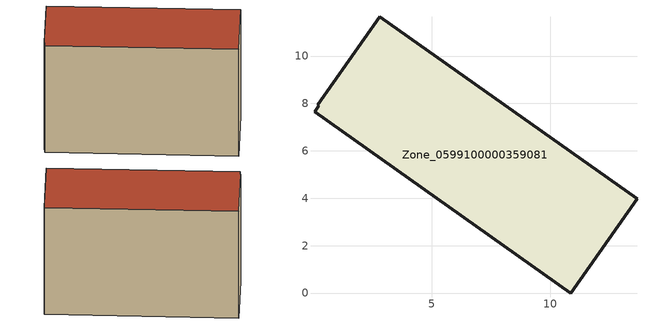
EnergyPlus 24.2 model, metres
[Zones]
Zone_0599100000359081
 floor ground (C_G): 13.66,3.97 10.86,0 0.05,7.64 0.24,7.91 0.19,7.95 2.81,11.65 z3.69
 wall outside (C_F): 13.66,3.97 2.81,11.65 0.19,7.95 0.24,7.91 0.05,7.64 10.86,0 13.66,3.97 z3.69:12.46
 roof outside (C_R): 10.86,0 13.66,3.97 2.81,11.65 0.19,7.95 0.24,7.91 0.05,7.64 z12.46
[BUILDING]
Pand.0599100000359081: North Axis=0; Terrain=City; Loads Convergence Tolerance Value=0.04; Temperature Convergence Tolerance Value=0.4; Solar Distribution=FullExterior; Maximum Number of Warmup Days=25; Minimum Number of Warmup Days=1
[Site:Location]
Rotterdam.The.Hague.AP_ZH_NLD Design_Conditions: Latitude=51.96; Longitude=4.45; Time Zone=1; Elevation=-4.5
[SITE:GROUNDTEMPERATURE:BUILDINGSURFACE]
18, 18, 18, 18, 18, 18, 18, 18, 18, 18, 18, 18
[MATERIAL] Thermal Absorptance=0.9; Solar Absorptance=0.7; Visible Absorptance=0.7
Name | Roughness | Thickness | Conductivity | Density | Specific Heat
G.TI.1992-2005 | MediumSmooth | 0.15 | 0.06 | 540 | 1210
F.TI.1992-2005 | Rough | 0.3 | 0.12 | 1920 | 840
R.TI.1992-2005 | MediumRough | 0.2 | 0.08 | 1500 | 1000
[CONSTRUCTION]
C_G: G.TI.1992-2005
C_F: F.TI.1992-2005
C_R: R.TI.1992-2005
[ZONE]
Zone_0599100000359081: Type=1; Multiplier=1; Ceiling Height=Autocalculate; Volume=Autocalculate; Floor Area=autocalculate; Part of Total Floor Area=Yes
[ZONEINFILTRATION:DESIGNFLOWRATE]
Infil_Zone_0599100000359081: Zone or ZoneList or Space or SpaceList=Zone_0599100000359081; Schedule=AlwaysOn; Design Flow Rate Calculation Method=Flow/Area; Flow Rate per Floor Area=0.0015; Constant Term Coefficient=1; Temperature Term Coefficient=0; Velocity Term Coefficient=0; Velocity Squared Term Coefficient=0
[HVACTEMPLATE:ZONE:IDEALLOADSAIRSYSTEM]
Zone_0599100000359081: Maximum Heating Supply Air Temperature=50; Minimum Cooling Supply Air Temperature=13; Maximum Heating Supply Air Humidity Ratio=0.0156; Minimum Cooling Supply Air Humidity Ratio=0.0077; Heating Limit=NoLimit; Cooling Limit=NoLimit; Dehumidification Control Type=ConstantSensibleHeatRatio; Cooling Sensible Heat Ratio=0.7; Dehumidification Setpoint=60; Humidification Control Type=None; Humidification Setpoint=30; Outdoor Air Method=None; Outdoor Air Flow Rate per Person=0.00944; Outdoor Air Flow Rate per Zone Floor Area=0; Outdoor Air Flow Rate per Zone=0; Demand Controlled Ventilation Type=None; Outdoor Air Economizer Type=NoEconomizer; Heat Recovery Type=None; Sensible Heat Recovery Effectiveness=0.7; Latent Heat Recovery Effectiveness=0.65
[ZONECONTROL:THERMOSTAT]
ThermostatControl_Zone_0599100000359081: Zone or ZoneList=Zone_0599100000359081; Control Type Schedule=DualSetpointControlType; Control 1=Thermostat_Zone_0599100000359081; Temperature Difference Between Cutout And Setpoint=0
[THERMOSTATSETPOINT:DUALSETPOINT]
Thermostat_Zone_0599100000359081: Heating Setpoint Temperature Schedule=HeatingSetpoint_Zone_0599100000359081; Cooling Setpoint Temperature Schedule=CoolingSetpoint_Zone_0599100000359081
[SCHEDULE:COMPACT]
HeatingSetpoint_Zone_0599100000359081: Through: 12/31, For: AllDays, Until: 24:00, 21
CoolingSetpoint_Zone_0599100000359081: Through: 12/31, For: AllDays, Until: 24:00, 24
DualSetpointControlType: Through: 12/31, For: AllDays, Until: 24:00, 4
AlwaysOn: Through: 12/31, For: AllDays, Until: 24:00, 1
